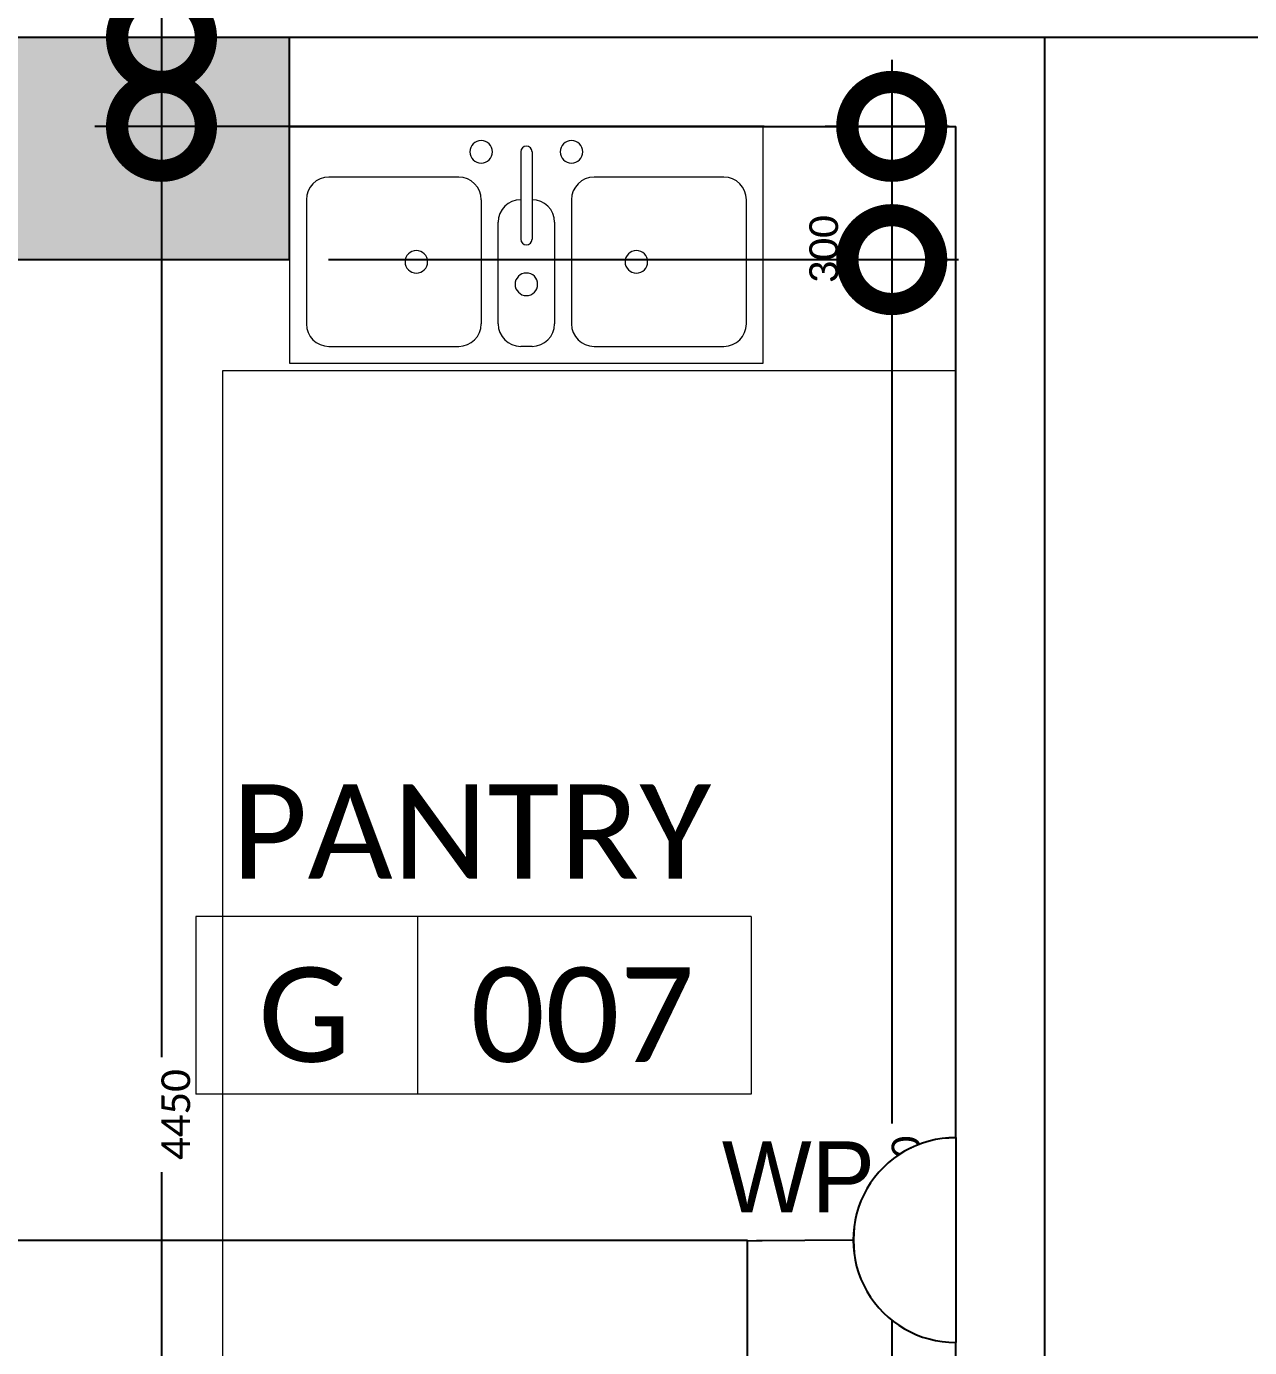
# Model space of a CAD drawing. Header units: metres. Extents: x 15.7 to 112.1, y 4.7 to 71.5.
# Drawn here: x 56.702 to 59.455, y 47.098 to 50.072 of the extents above; entities that cross this region are included whole.
import ezdxf

# ---------------------------------------------------------------- set-up
doc = ezdxf.new("R2010")
doc.units = ezdxf.units.M
doc.set_wipeout_variables(frame=1)
doc.linetypes.add('ECG_Line-Ptrn-Sold', pattern=[9144.001, 9144, -0.001])
doc.layers.get('0').update_dxf_attribs({"color": 3})
doc.layers.add('00', color=252, linetype='Continuous')
doc.layers.add('E-SOCKET', color=3, linetype='Continuous')
for name, color, linetype, lineweight in [('A-DIM', 7, 'Continuous', 5), ('A-FIXT', 1, 'Continuous', 9), ('A-FURN', 1, 'Continuous', 9), ('A-TEXT', 7, 'ECG_Line-Ptrn-Sold', 13)]:
    doc.layers.add(name, color=color, linetype=linetype, lineweight=lineweight)
doc.styles.add('Calibri', font='calibri.ttf', dxfattribs={"height": 0.212639})
doc.dimstyles.new('ECG_Dimn-Detl-100', dxfattribs={"dimscale": 0.3048, "dimtxt": 0.25, "dimasz": 1.312336, "dimexe": 0.492126, "dimexo": 0.0625, "dimgap": 0, "dimtad": 1, "dimdec": 0, "dimlfac": 1000, "dimzin": 0, "dimdsep": 46, "dimtxsty": 'Calibri', "dimblk1": 'DOTSMALL', "dimblk2": 'DOTSMALL', "dimsah": 1, "dimcen": 0.09, "dimdle": 0.492126, "dimazin": 0, "dimtfac": 1, "dimtdec": 4, "dimtix": 1, "dimtmove": 0, "dimatfit": 3, "dimfxl": 0.492126, "dimfxlon": 1, "dimtvp": 1, "dimtolj": 1, "dimtzin": 0, "dimarcsym": 2})
doc.dimstyles.new('ECG_Dimn-Detl-100_1', dxfattribs={"dimscale": 0.3048, "dimtxt": 0.25, "dimasz": 1.312336, "dimexe": 0.492126, "dimexo": 0.0625, "dimgap": 0, "dimtad": 1, "dimdec": 0, "dimlfac": 1000, "dimzin": 0, "dimdsep": 46, "dimtxsty": 'Calibri', "dimblk1": 'DOTSMALL', "dimblk2": 'DOTSMALL', "dimsah": 1, "dimcen": 0.09, "dimdle": 0.492126, "dimazin": 0, "dimtfac": 1, "dimtdec": 4, "dimtix": 1, "dimtmove": 2, "dimatfit": 3, "dimfxl": 0.492126, "dimfxlon": 1, "dimtvp": 1, "dimtolj": 1, "dimtzin": 0, "dimarcsym": 2})

# ---------------------------------------------------------------- blocks, each defined once
blk = doc.blocks.new('ECG_Kitchen_06 - 42_ x 21_-3219371-GROUND FLOOR PLAN')
at = {"layer": 'A-FIXT'}
for p, q in [((0.5491, -0.2644), (0.5491, 0.269)), ((0.003, 0.2119), (0.003, 0.015)), ((0.0284, 0.2119), (0.0284, 0.015)), ((-0.1367, 0.1547), (-0.4288, 0.1547)), ((0.4602, 0.1547), (0.1681, 0.1547)), ((-0.4796, 0.1039), (-0.4796, -0.1755)), ((-0.0859, 0.1039), (-0.0859, -0.1755)), ((0.1173, 0.1039), (0.1173, -0.1755)), ((0.511, -0.1755), (0.511, 0.1039)), ((-0.0478, -0.1755), (-0.0478, 0.0531)), ((0.0792, 0.0531), (0.0792, -0.1755)), ((-0.5177, -0.031), (-0.5177, -0.2644)), ((-0.4288, -0.2263), (-0.1367, -0.2263)), ((0.0284, -0.2263), (0.003, -0.2263)), ((0.1681, -0.2263), (0.4602, -0.2263)), ((-0.5177, -0.2644), (0.5491, -0.2644))]:
    blk.add_line(p, q, dxfattribs=at)
for centre, radius, start, end in [((-0.0859, 0.2119), 0.0254, 360, 180), ((-0.0859, 0.2119), 0.0254, 180, 0), ((0.0157, 0.2119), 0.0127, 360, 180), ((0.1173, 0.2119), 0.0254, 360, 180), ((0.1173, 0.2119), 0.0254, 180, 360), ((-0.4288, 0.1039), 0.0508, 90, 180), ((-0.1367, 0.1039), 0.0508, 360, 90), ((0.1681, 0.1039), 0.0508, 90, 180), ((0.4602, 0.1039), 0.0508, 360, 90), ((0.003, 0.0531), 0.0508, 90, 180), ((0.0284, 0.0531), 0.0508, 0, 90), ((0.0157, 0.015), 0.0127, 180, 0), ((-0.232, -0.0358), 0.0254, 0, 180), ((0.2633, -0.0358), 0.0254, 0, 180), ((-0.232, -0.0358), 0.0254, 180, 360), ((0.2633, -0.0358), 0.0254, 180, 360), ((0.0157, -0.0866), 0.0254, 360, 180), ((0.0157, -0.0866), 0.0254, 180, 360), ((-0.4288, -0.1755), 0.0508, 180, 270), ((-0.1367, -0.1755), 0.0508, 270, 0), ((0.003, -0.1755), 0.0508, 180, 270), ((0.0284, -0.1755), 0.0508, 270, 0), ((0.1681, -0.1755), 0.0508, 180, 270), ((0.4602, -0.1755), 0.0508, 270, 0)]:
    blk.add_arc(centre, radius, start, end, dxfattribs=at)
blk = doc.blocks.new('FIXED FURN_ - FIXED FURN_-3238464-GROUND FLOOR PLAN')
at = {"layer": 'A-FURN'}
for p, q in [((57.1439, 45.3973), (57.1439, 49.2973)), ((57.1439, 49.2973), (58.7939, 49.2973))]:
    blk.add_line(p, q, dxfattribs=at)
blk = doc.blocks.new('ECG_G-Tag-Room - ECG_G-Tag-Room-Engl-1568319-GROUND FLOOR PLAN')
at = {"layer": 'A-TEXT'}
for p, q in [((-0.00625, 0), (-0.00625, -0.004)), ((0.00625, 0), (-0.00625, 0)), ((-0.00125, -0.004), (-0.00125, 0)), ((0.00625, 0), (0.00625, -0.004)), ((0.00625, -0.004), (-0.00625, -0.004))]:
    blk.add_line(p, q, dxfattribs=at)
blk = doc.blocks.new('_DotSmall')
at = {"color": 0, "linetype": 'ByBlock', "const_width": 0.5}
blk.add_lwpolyline([(-0.0625, 0, 1), (0.0625, 0, 1)], format="xyb", close=True, dxfattribs=at)

msp = doc.modelspace()

# ---------------------------------------------------------------- hatches: boundary and pattern name
at = {"layer": '00'}
msp.add_hatch(color=256, dxfattribs=at).paths.add_polyline_path([(56.5939, 49.5473), (57.2939, 49.5473), (57.2939, 50.0473), (56.3939, 50.0473), (56.3939, 49.5473), (56.459, 49.5473)], flags=0)

# ---------------------------------------------------------------- linework, layer by layer
msp.add_lwpolyline([(58.3248, 47.3385), (51.1751, 47.3385, -0.416258), (51.1251, 47.3889), (51.1365, 49.0193)], format="xyb")
msp.add_lwpolyline([(58.3248, 44.1704), (58.3248, 47.338), (58.358, 47.3385)])
for p, q in [((57.2939, 50.0473), (56.3939, 50.0473)), ((58.9939, 50.0473), (57.2939, 50.0473)), ((57.2939, 49.8473), (57.2939, 50.0473)), ((58.9939, 50.0473), (58.9939, 45.1973)), ((61.4939, 50.0473), (58.9939, 50.0473)), ((57.2939, 49.8473), (58.7939, 49.8473)), ((57.2939, 49.5473), (57.2939, 49.8473)), ((58.7939, 45.3973), (58.7939, 49.8473)), ((56.5939, 49.5473), (57.2939, 49.5473))]:
    msp.add_line(p, q, dxfattribs=at)

# ---------------------------------------------------------------- block references
for name, p in [('ECG_Kitchen_06 - 42_ x 21_-3219371-GROUND FLOOR PLAN', (57.8116, 49.5783)), ('FIXED FURN_ - FIXED FURN_-3238464-GROUND FLOOR PLAN', (0, 0))]:
    msp.add_blockref(name, p, dxfattribs=at)
at = {"layer": '00', "xscale": 99.99999999999993, "yscale": 99.99999999999993, "zscale": 99.99999999999993}
msp.add_blockref('ECG_G-Tag-Room - ECG_G-Tag-Room-Engl-1568319-GROUND FLOOR PLAN', (57.7082, 48.0685), dxfattribs=at)

# ---------------------------------------------------------------- texts
at = {"layer": '00', "attachment_point": 2, "line_spacing_factor": 1.156427, "style": 'Calibri'}
for s, insert, char_height, width in [('PANTRY', (57.7034, 48.3661), 0.21264, 1.311), ('\\fCalibri|b0|i0|c178|p34|;G', (57.3278, 47.9536), 0.212639, 0.255), ('007', (57.9534, 47.9536), 0.21264, 0.612)]:
    msp.add_mtext(s, dxfattribs=dict(at, insert=insert, char_height=char_height, width=width))

# ---------------------------------------------------------------- dimensions: what is measured, and where the dimension line sits
at = {"layer": 'A-DIM'}
for base, p1, p2, location, override in [((57.0059, 50.0473), (56.8559, 55.3473), (57.1559, 50.0473), (56.853, 51.8578), {"dimpost": '<>', "dimfxl": 5.308484}), ((58.6498, 49.5473), (58.7998, 49.8473), (58.4998, 49.5473), (58.4969, 49.5706), {"dimpost": '<>', "dimfxl": 0.424264})]:
    msp.add_linear_dim(base=base, p1=p1, p2=p2, angle=90, location=location, text_rotation=90, dimstyle='ECG_Dimn-Detl-100_1', override=override, dxfattribs=at).render()
for base, p1, p2, override in [((57.0059, 45.3973), (57.1559, 49.8473), (57.1559, 45.3973), {"dimpost": '<>', "dimfxl": 4.45}), ((58.6498, 45.3973), (58.4998, 49.5473), (58.7998, 45.3973), {"dimpost": '<>', "dimfxl": 4.160829})]:
    msp.add_linear_dim(base=base, p1=p1, p2=p2, angle=90, dimstyle='ECG_Dimn-Detl-100', override=override, dxfattribs=at).render()

# ---------------------------------------------------------------- next in the draw order: wipeouts: each hides what was drawn before it
at = {"color": 3}
msp.add_wipeout([(58.7939, 47.1092), (58.7315, 47.1177), (58.6825, 47.1378), (58.6344, 47.173), (58.6003, 47.214), (58.5736, 47.2705), (58.5642, 47.3149), (58.5683, 47.3898), (58.5921, 47.4523), (58.6228, 47.4951), (58.6702, 47.5349), (58.7167, 47.5574), (58.7684, 47.5693), (58.7939, 47.5693)], dxfattribs=at)

# ---------------------------------------------------------------- next in the draw order: hatches: boundary and pattern name
h = msp.add_hatch()
h.set_pattern_fill('ANSI31', color=3, scale=0.04614, angle=110)
h.set_pattern_definition([(155, (58.79393, 47.33994), (-0.06191, -0.13277), [])])
edge = h.paths.add_edge_path()
edge.add_line((58.7939, 47.5693), (58.7939, 47.5706))
edge.add_arc((58.7936, 47.3399), 0.2307, 89.9102, 96.2707)
edge.add_line((58.7684, 47.5693), (58.7939, 47.5693))
edge = h.paths.add_edge_path()
edge.add_line((58.7167, 47.5574), (58.7684, 47.5693))
edge.add_arc((58.7936, 47.3399), 0.2307, 96.2707, 109.472)
edge = h.paths.add_edge_path()
edge.add_arc((58.7936, 47.3399), 0.2307, 109.472, 122.3244)
edge.add_line((58.6702, 47.5349), (58.7167, 47.5574))
edge = h.paths.add_edge_path()
edge.add_line((58.6228, 47.4951), (58.6702, 47.5349))
edge.add_arc((58.7936, 47.3399), 0.2307, 122.3244, 137.7362)
edge = h.paths.add_edge_path()
edge.add_arc((58.7936, 47.3399), 0.2307, 137.7362, 150.8592)
edge.add_line((58.5921, 47.4523), (58.6228, 47.4951))
edge = h.paths.add_edge_path()
edge.add_line((58.5683, 47.3898), (58.5921, 47.4523))
edge.add_arc((58.7936, 47.3399), 0.2307, 150.8592, 167.5198)
edge = h.paths.add_edge_path()
edge.add_arc((58.7936, 47.3399), 0.2307, 167.5198, 186.2212)
edge.add_line((58.5642, 47.3149), (58.5683, 47.3898))
edge = h.paths.add_edge_path()
edge.add_line((58.5736, 47.2705), (58.5642, 47.3149))
edge.add_arc((58.7936, 47.3399), 0.2307, 186.2212, 197.5215)
edge = h.paths.add_edge_path()
edge.add_arc((58.7936, 47.3399), 0.2307, 197.5215, 213.0885)
edge.add_line((58.6003, 47.214), (58.5736, 47.2705))
edge = h.paths.add_edge_path()
edge.add_line((58.6344, 47.173), (58.6003, 47.214))
edge.add_arc((58.7936, 47.3399), 0.2307, 213.0885, 226.3677)
edge = h.paths.add_edge_path()
edge.add_arc((58.7936, 47.3399), 0.2307, 226.3677, 241.2128)
edge.add_line((58.6825, 47.1378), (58.6344, 47.173))
edge = h.paths.add_edge_path()
edge.add_line((58.7315, 47.1177), (58.6825, 47.1378))
edge.add_arc((58.7936, 47.3399), 0.2307, 241.2128, 254.3954)
edge = h.paths.add_edge_path()
edge.add_line((58.7939, 47.1092), (58.7315, 47.1177))
edge.add_arc((58.7936, 47.3399), 0.2307, 254.3954, 270.0898)

# ---------------------------------------------------------------- next in the draw order: linework, layer by layer
at = {"layer": 'E-SOCKET', "color": 3}
for points in [[(58.7939, 47.5706), (58.7939, 47.1092)], [(58.5628, 47.3396), (58.345, 47.3384)]]:
    msp.add_lwpolyline(points, dxfattribs=at)
msp.add_arc((58.7936, 47.3399), 0.2307, 89.9102, 270.0898, dxfattribs=at)

# ---------------------------------------------------------------- next in the draw order: texts
at = {"insert": (58.2675, 47.562), "char_height": 0.16, "attachment_point": 1}
msp.add_mtext_dynamic_manual_height_columns('WP', width=0.250038, gutter_width=0.8, heights=[0], dxfattribs=at)

doc.saveas('drawing.dxf')
